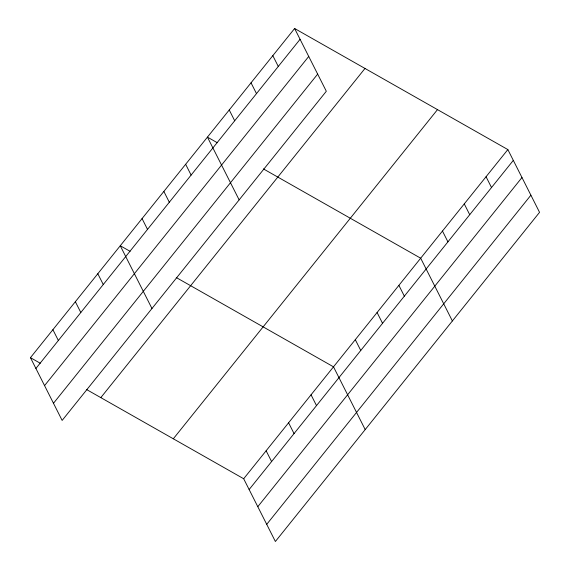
<?xml version="1.0" encoding="UTF-8"?>
<svg xmlns="http://www.w3.org/2000/svg" width="570" height="570" viewBox="0 0 570 570"><rect width="100%" height="100%" fill="white"/><g stroke="black" fill="none" stroke-linecap="round" stroke-linejoin="round"><path stroke-width="0.85" d="M294.619 28.5L326.318 91.257L62.144 420.425L30.445 357.668L294.619 28.5L507.856 149.575L539.555 212.332L275.381 541.5L243.682 478.743L86.433 389.46M35.903 368.469L300.077 39.301M44.56 385.612L308.733 56.444M53.48 403.275L317.661 74.107M100.812 397.625L364.985 68.457M173.316 438.786L437.489 109.625M243.682 478.743L507.856 149.575M249.14 489.545L513.314 160.377M257.797 506.694L521.97 177.526M266.717 524.357L530.898 195.189M217.277 142.714L207.444 137.128L239.143 199.878M263.433 168.92L420.681 258.203L452.38 320.96M130.102 251.334L120.263 245.748L151.962 308.505M176.258 277.54L333.5 366.831L365.199 429.58M30.445 357.668L40.278 363.254M486.06 176.736L491.518 187.537M464.265 203.889L469.723 214.691M442.47 231.049L447.927 241.851M398.886 285.356L404.344 296.158M272.823 55.653L278.281 66.455M377.091 312.517L382.548 323.318M251.028 82.814L256.486 93.615M355.295 339.67L360.753 350.472M229.24 109.967L234.69 120.769M311.042 394.81L316.5 405.612M185.649 164.281L191.107 175.083M288.591 422.783L294.049 433.592M163.854 191.435L169.311 202.243M266.133 450.763L271.591 461.565M142.058 218.595L147.516 229.397M97.812 273.728L103.263 284.53M75.354 301.708L80.812 312.51M52.896 329.688L58.354 340.49"/></g></svg>
